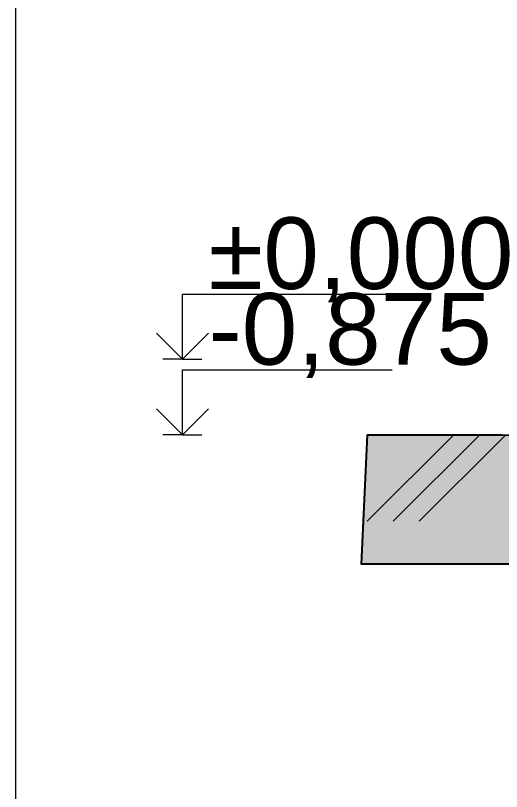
# Model space of a CAD drawing. Extents: x 8 to 21351, y 0 to 420.
# Drawn here: x 19387.71 to 19415.81, y 70.69 to 115.55 of the extents above; entities that cross this region are included whole.
import ezdxf

# ---------------------------------------------------------------- set-up
doc = ezdxf.new("R2010")
doc.units = 0
doc.styles.add('TEYPDFCAD_TEXT', font='arial.ttf')

msp = doc.modelspace()

# ---------------------------------------------------------------- hatches: boundary and pattern name
at = {"true_color": 0xffffff}
msp.add_hatch(color=0, dxfattribs=at).paths.add_polyline_path([(19776.591, 91.257), (19776.591, 83.839), (19407.707, 83.839), (19408.055, 91.319), (19450.055, 91.234), (19520.549, 91.091), (19589.9, 90.95), (19634.625, 90.86), (19652.139, 90.831), (19654.053, 90.828), (19688.008, 90.772), (19699.247, 90.868), (19715.685, 90.942), (19736.391, 90.972), (19747.465, 91.093), (19756.31, 91.18), (19762.409, 91.192)])

# ---------------------------------------------------------------- linework, layer by layer
at = {"color": 7, "lineweight": 20}
msp.add_line((19387.715, 291.981), (19387.715, 4.98), dxfattribs=at)
at = {"color": 7, "lineweight": 15}
for p, q in [((19397.365, 95.692), (19397.365, 99.442)), ((19397.365, 99.442), (19409.486, 99.442)), ((19397.365, 95.692), (19395.865, 97.192)), ((19398.865, 97.192), (19397.365, 95.692)), ((19397.365, 95.692), (19396.24, 95.692)), ((19397.365, 95.692), (19398.49, 95.692)), ((19397.365, 91.317), (19397.365, 95.067)), ((19397.365, 95.067), (19409.486, 95.067)), ((19397.365, 91.317), (19395.865, 92.817)), ((19398.865, 92.817), (19397.365, 91.317)), ((19397.365, 91.317), (19396.24, 91.317)), ((19397.365, 91.317), (19398.49, 91.317)), ((19413.055, 91.309), (19408.045, 86.319)), ((19415.809, 91.303), (19408.055, 91.319)), ((19414.555, 91.306), (19409.545, 86.316)), ((19416.055, 91.303), (19415.808, 91.057)), ((19415.808, 91.057), (19411.045, 86.313))]:
    msp.add_line(p, q, dxfattribs=at)
at = {"color": 0, "true_color": 0xffffff}
msp.add_lwpolyline([(19776.591, 91.257), (19776.591, 83.839), (19407.707, 83.839), (19408.055, 91.319), (19450.055, 91.234), (19520.549, 91.091), (19589.9, 90.95), (19634.625, 90.86), (19652.139, 90.831), (19654.053, 90.828), (19688.008, 90.772), (19699.247, 90.868), (19715.685, 90.942), (19736.391, 90.972), (19747.465, 91.093), (19756.31, 91.18), (19762.409, 91.192)], close=True, dxfattribs=at)

# ---------------------------------------------------------------- texts
at = {"color": 7, "style": 'TEYPDFCAD_TEXT'}
for s, p in [('±0,000', (19398.865, 99.742)), ('-0,875', (19398.865, 95.366))]:
    msp.add_text(s, height=4.1381, dxfattribs=at).set_placement(p)

doc.saveas('drawing.dxf')
